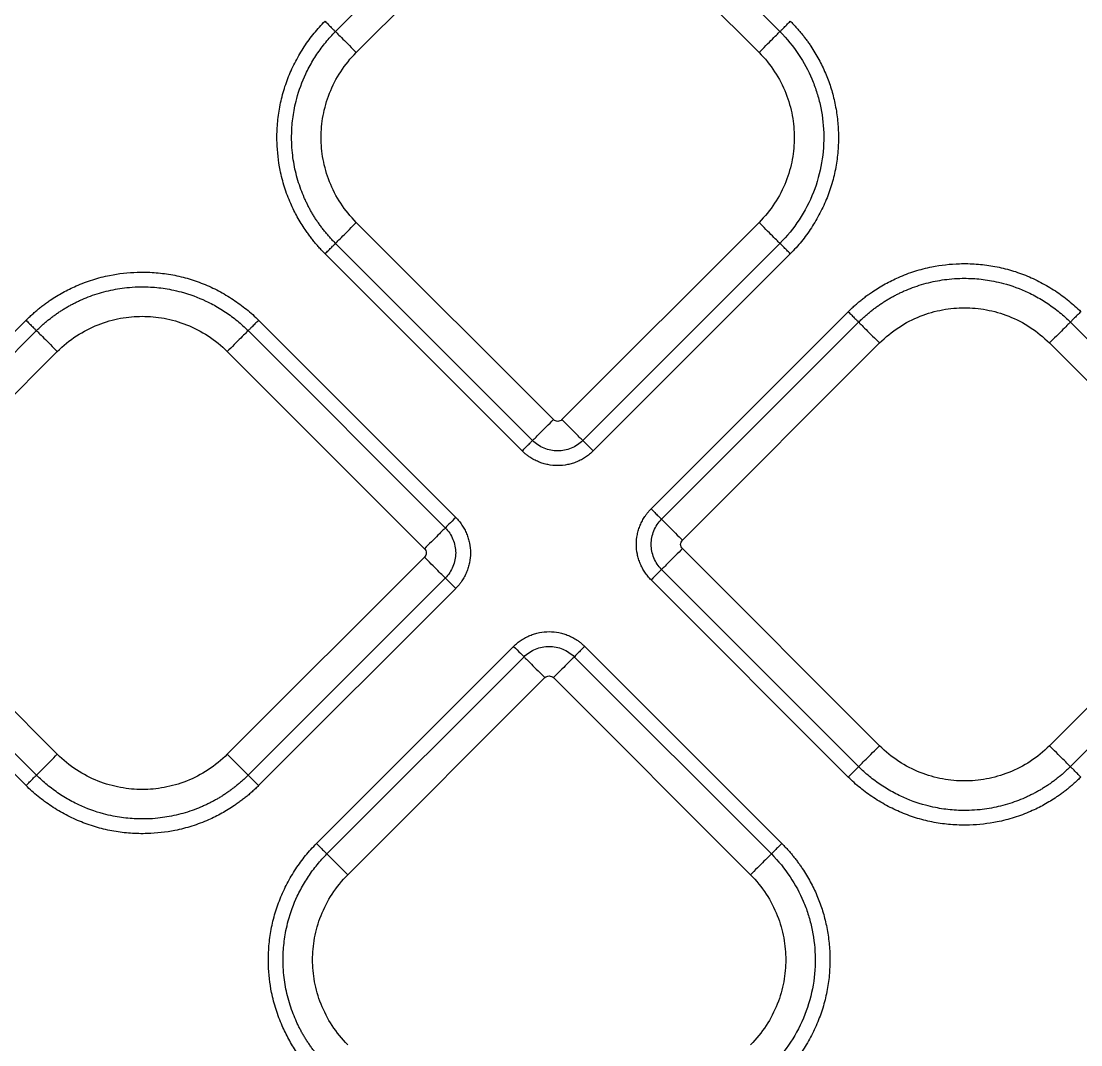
# Model space of a CAD drawing. Extents: x 0 to 84, y -21 to 126.
# Drawn here: x 41.931 to 45.472, y 30.781 to 34.201 of the extents above; entities that cross this region are included whole.
import ezdxf

# ---------------------------------------------------------------- set-up
doc = ezdxf.new("R2010")
doc.units = 0
doc.header["$MEASUREMENT"] = 0
doc.layers.add('1', color=4, linetype='Continuous')

# ---------------------------------------------------------------- blocks, each defined once
blk = doc.blocks.new('PRODIGY')
at = {"layer": '1', "color": 3, "linetype": 'Continuous', "lineweight": 25}
for p, q in [((42.981, 34.1665), (43.6397, 34.8251)), ((43.8074, 34.8251), (44.466, 34.1665)), ((43.0507, 34.0968), (43.7094, 34.7554)), ((43.7377, 34.7554), (44.3963, 34.0968)), ((43.7094, 32.8701), (43.0507, 33.5288)), ((44.3963, 33.5288), (43.7377, 32.8701)), ((43.6397, 32.8004), (42.981, 33.4591)), ((44.466, 33.4591), (43.8074, 32.8004)), ((43.6048, 32.7656), (42.9462, 33.4242)), ((44.5009, 33.4242), (43.8422, 32.7656)), ((44.0357, 32.5721), (44.6944, 33.2307)), ((41.2884, 32.5436), (41.9471, 33.2022)), ((42.7242, 33.2022), (43.3828, 32.5436)), ((44.0706, 32.5372), (44.7292, 33.1959)), ((45.4366, 33.1959), (46.0953, 32.5372)), ((41.3232, 32.5087), (41.9819, 33.1674)), ((42.6893, 33.1674), (43.348, 32.5087)), ((44.1403, 32.4675), (44.799, 33.1262)), ((45.3669, 33.1262), (46.0256, 32.4675)), ((41.3929, 32.439), (42.0516, 33.0977)), ((42.6196, 33.0977), (43.2783, 32.439)), ((44.799, 31.7805), (44.1403, 32.4392)), ((46.0256, 32.4392), (45.3669, 31.7805)), ((42.0516, 31.752), (41.3929, 32.4107)), ((43.2783, 32.4107), (42.6196, 31.752)), ((44.7292, 31.7108), (44.0706, 32.3695)), ((46.0953, 32.3695), (45.4366, 31.7108)), ((41.9819, 31.6823), (41.3232, 32.341)), ((43.348, 32.341), (42.6893, 31.6823)), ((44.6944, 31.676), (44.0357, 32.3346)), ((41.9471, 31.6475), (41.2884, 32.3061)), ((43.3828, 32.3061), (42.7242, 31.6475)), ((42.9177, 31.454), (43.5763, 32.1126)), ((43.8137, 32.1126), (44.4724, 31.454)), ((42.9525, 31.4191), (43.6112, 32.0778)), ((43.7789, 32.0778), (44.4375, 31.4191)), ((43.0222, 31.3494), (43.6809, 32.0081)), ((43.7092, 32.0081), (44.3678, 31.3494))]:
    blk.add_line(p, q, dxfattribs=at)
for points, knots in [([(42.9462, 33.4242), (42.9427, 33.4278), (42.9357, 33.4349), (42.9256, 33.4459), (42.9157, 33.4571), (42.9062, 33.4687), (42.897, 33.4805), (42.8881, 33.4926), (42.8729, 33.5144), (42.8529, 33.547), (42.8295, 33.5943), (42.8098, 33.6465), (42.7923, 33.7146), (42.7846, 33.7838), (42.7859, 33.8521), (42.7926, 33.908), (42.8051, 33.9631), (42.8236, 34.0167), (42.8474, 34.0681), (42.8713, 34.1085), (42.8926, 34.1391), (42.9095, 34.161), (42.9272, 34.1818), (42.9399, 34.1948), (42.9462, 34.2013)], [0, 0, 0, 0, 0.017341, 0.034665, 0.051985, 0.069313, 0.086663, 0.104047, 0.121478, 0.179141, 0.236743, 0.304922, 0.372836, 0.480686, 0.54577, 0.610337, 0.67596, 0.741895, 0.807114, 0.872629, 0.904913, 0.936849, 0.968517, 1, 1, 1, 1]), ([(42.9462, 34.2013), (42.9501, 34.1974), (42.9542, 34.1933), (42.9622, 34.1853), (42.966, 34.1815), (42.9725, 34.1749), (42.9752, 34.1723), (42.9792, 34.1683), (42.9804, 34.1671), (42.981, 34.1665)], [0, 0, 0, 0, 0.25, 0.25, 0.5, 0.5, 0.75, 0.75, 1, 1, 1, 1]), ([(44.466, 34.1665), (44.4667, 34.1671), (44.4679, 34.1683), (44.4718, 34.1723), (44.4745, 34.1749), (44.481, 34.1815), (44.4849, 34.1853), (44.4928, 34.1933), (44.497, 34.1974), (44.5009, 34.2013)], [0, 0, 0, 0, 0.25, 0.25, 0.5, 0.5, 0.75, 0.75, 1, 1, 1, 1]), ([(44.5009, 34.2013), (44.5041, 34.1981), (44.5104, 34.1917), (44.5195, 34.1818), (44.5285, 34.1717), (44.5372, 34.1614), (44.5456, 34.1508), (44.5538, 34.1401), (44.5617, 34.1291), (44.5717, 34.1145), (44.5834, 34.096), (44.6003, 34.0664), (44.6187, 34.0286), (44.6362, 33.9818), (44.6494, 33.9329), (44.6582, 33.8819), (44.6623, 33.8287), (44.6613, 33.7746), (44.6548, 33.7195), (44.6426, 33.6649), (44.6244, 33.6113), (44.6008, 33.5597), (44.5768, 33.5188), (44.5554, 33.4877), (44.5382, 33.4654), (44.5202, 33.4441), (44.5073, 33.4308), (44.5009, 33.4242)], [0, 0, 0, 0, 0.015653, 0.03129, 0.046922, 0.062557, 0.078206, 0.093877, 0.10958, 0.125325, 0.155378, 0.185662, 0.243925, 0.301095, 0.359088, 0.419952, 0.480645, 0.544392, 0.607866, 0.673169, 0.738587, 0.80425, 0.870202, 0.903106, 0.935649, 0.967918, 1, 1, 1, 1]), ([(42.981, 33.4591), (42.9778, 33.4624), (42.9712, 33.469), (42.9619, 33.4792), (42.9528, 33.4896), (42.9442, 33.5001), (42.9358, 33.5108), (42.9279, 33.5216), (42.9203, 33.5326), (42.913, 33.5436), (42.9062, 33.5547), (42.8996, 33.5659), (42.8934, 33.5771), (42.8876, 33.5884), (42.882, 33.5999), (42.8744, 33.6167), (42.8611, 33.6495), (42.8462, 33.6991), (42.8373, 33.7526), (42.8339, 33.8041), (42.8352, 33.8542), (42.8419, 33.9027), (42.8555, 33.9606), (42.8724, 34.0068), (42.893, 34.048), (42.9054, 34.0699), (42.9188, 34.091), (42.9331, 34.1112), (42.9482, 34.1306), (42.9641, 34.1491), (42.9754, 34.1607), (42.981, 34.1665)], [0, 0, 0, 0, 0.017777, 0.035429, 0.05295, 0.070335, 0.087579, 0.104677, 0.121626, 0.138421, 0.155059, 0.171537, 0.18785, 0.204007, 0.220236, 0.23663, 0.2744, 0.355233, 0.434067, 0.480754, 0.552371, 0.624938, 0.667358, 0.779414, 0.811539, 0.843523, 0.875326, 0.90691, 0.93824, 0.96928, 1, 1, 1, 1]), ([(42.981, 34.1665), (42.9823, 34.1652), (42.985, 34.1625), (42.9934, 34.1541), (42.9991, 34.1484), (43.0123, 34.1351), (43.0199, 34.1275), (43.0355, 34.112), (43.0433, 34.1041), (43.0507, 34.0968)], [0, 0, 0, 0, 0.25, 0.25, 0.5, 0.5, 0.75, 0.75, 1, 1, 1, 1]), ([(44.3963, 34.0968), (44.4037, 34.1041), (44.4116, 34.112), (44.4271, 34.1275), (44.4347, 34.1351), (44.448, 34.1484), (44.4537, 34.1541), (44.462, 34.1625), (44.4647, 34.1652), (44.466, 34.1665)], [0, 0, 0, 0, 0.25, 0.25, 0.5, 0.5, 0.75, 0.75, 1, 1, 1, 1]), ([(44.466, 34.1665), (44.4897, 34.1428), (44.5106, 34.1171), (44.5462, 34.0638), (44.5609, 34.0362), (44.5786, 33.9946), (44.5837, 33.9809), (44.5929, 33.9525), (44.5969, 33.9378), (44.6071, 33.8926), (44.6113, 33.8608), (44.6133, 33.7955), (44.6111, 33.7619), (44.5997, 33.6951), (44.5905, 33.6618), (44.5652, 33.5976), (44.5492, 33.5667), (44.5114, 33.5093), (44.4897, 33.4828), (44.466, 33.4591)], [0, 0, 0, 0, 0.125, 0.125, 0.25, 0.25, 0.3125, 0.3125, 0.375, 0.375, 0.5, 0.5, 0.625, 0.625, 0.75, 0.75, 0.875, 0.875, 1, 1, 1, 1]), ([(43.0507, 33.5288), (43.0311, 33.5484), (43.0136, 33.57), (42.9835, 33.616), (42.9711, 33.6402), (42.9515, 33.6897), (42.9444, 33.7148), (42.9352, 33.7646), (42.9331, 33.7891), (42.9331, 33.8364), (42.9352, 33.861), (42.9444, 33.9107), (42.9515, 33.9359), (42.9711, 33.9853), (42.9835, 34.0096), (43.0136, 34.0555), (43.0311, 34.0772), (43.0507, 34.0968)], [0, 0, 0, 0, 0.125, 0.125, 0.25, 0.25, 0.375, 0.375, 0.5, 0.5, 0.625, 0.625, 0.75, 0.75, 0.875, 0.875, 1, 1, 1, 1]), ([(44.3963, 34.0968), (44.4159, 34.0772), (44.4335, 34.0555), (44.4635, 34.0096), (44.476, 33.9853), (44.4956, 33.9359), (44.5027, 33.9107), (44.5119, 33.861), (44.514, 33.8364), (44.514, 33.7891), (44.5119, 33.7646), (44.5027, 33.7148), (44.4956, 33.6897), (44.476, 33.6402), (44.4635, 33.616), (44.4335, 33.57), (44.4159, 33.5484), (44.3963, 33.5288)], [0, 0, 0, 0, 0.125, 0.125, 0.25, 0.25, 0.375, 0.375, 0.5, 0.5, 0.625, 0.625, 0.75, 0.75, 0.875, 0.875, 1, 1, 1, 1]), ([(42.981, 33.4591), (42.9823, 33.4604), (42.985, 33.4631), (42.9934, 33.4714), (42.9991, 33.4771), (43.0123, 33.4904), (43.0199, 33.498), (43.0355, 33.5135), (43.0433, 33.5214), (43.0507, 33.5288)], [0, 0, 0, 0, 0.25, 0.25, 0.5, 0.5, 0.75, 0.75, 1, 1, 1, 1]), ([(44.466, 33.4591), (44.4647, 33.4604), (44.462, 33.4631), (44.4537, 33.4714), (44.448, 33.4771), (44.4347, 33.4904), (44.4271, 33.498), (44.4116, 33.5135), (44.4037, 33.5214), (44.3963, 33.5288)], [0, 0, 0, 0, 0.25, 0.25, 0.5, 0.5, 0.75, 0.75, 1, 1, 1, 1]), ([(42.9462, 33.4242), (42.9499, 33.4279), (42.9538, 33.4318), (42.9616, 33.4396), (42.9654, 33.4434), (42.972, 33.4501), (42.9748, 33.4529), (42.979, 33.4571), (42.9804, 33.4584), (42.981, 33.4591)], [0, 0, 0, 0, 0.25, 0.25, 0.5, 0.5, 0.75, 0.75, 1, 1, 1, 1]), ([(44.5009, 33.4242), (44.497, 33.4281), (44.4928, 33.4323), (44.4849, 33.4403), (44.481, 33.4441), (44.4745, 33.4506), (44.4718, 33.4533), (44.4679, 33.4572), (44.4667, 33.4585), (44.466, 33.4591)], [0, 0, 0, 0, 0.25, 0.25, 0.5, 0.5, 0.75, 0.75, 1, 1, 1, 1]), ([(44.6944, 33.2307), (44.698, 33.2342), (44.7051, 33.2412), (44.7161, 33.2513), (44.7273, 33.2611), (44.7389, 33.2707), (44.7507, 33.2799), (44.7627, 33.2888), (44.7846, 33.304), (44.8171, 33.324), (44.8645, 33.3474), (44.9167, 33.3671), (44.9848, 33.3845), (45.0539, 33.3923), (45.1223, 33.391), (45.1782, 33.3843), (45.2333, 33.3717), (45.2869, 33.3533), (45.3383, 33.3295), (45.3787, 33.3056), (45.4093, 33.2843), (45.4311, 33.2674), (45.452, 33.2497), (45.465, 33.237), (45.4715, 33.2307)], [0, 0, 0, 0, 0.017341, 0.034665, 0.051985, 0.069313, 0.086663, 0.104047, 0.121478, 0.179141, 0.236743, 0.304922, 0.372836, 0.480686, 0.54577, 0.610337, 0.67596, 0.741895, 0.807114, 0.872629, 0.904913, 0.936849, 0.968517, 1, 1, 1, 1]), ([(41.9471, 33.2022), (41.9506, 33.2057), (41.9577, 33.2127), (41.9687, 33.2228), (41.98, 33.2326), (41.9915, 33.2422), (42.0033, 33.2514), (42.0154, 33.2603), (42.0372, 33.2755), (42.0698, 33.2955), (42.1171, 33.3189), (42.1693, 33.3386), (42.2374, 33.356), (42.3066, 33.3638), (42.375, 33.3625), (42.4308, 33.3558), (42.4859, 33.3432), (42.5395, 33.3248), (42.5909, 33.301), (42.6313, 33.2771), (42.662, 33.2558), (42.6838, 33.2389), (42.7046, 33.2212), (42.7177, 33.2085), (42.7242, 33.2022)], [0, 0, 0, 0, 0.017341, 0.034665, 0.051985, 0.069313, 0.086663, 0.104047, 0.121478, 0.179141, 0.236743, 0.304922, 0.372836, 0.480686, 0.54577, 0.610337, 0.67596, 0.741895, 0.807114, 0.872629, 0.904913, 0.936849, 0.968517, 1, 1, 1, 1]), ([(44.7292, 33.1959), (44.7326, 33.1991), (44.7392, 33.2056), (44.7494, 33.215), (44.7598, 33.224), (44.7703, 33.2327), (44.781, 33.241), (44.7918, 33.249), (44.8028, 33.2566), (44.8138, 33.2638), (44.8249, 33.2707), (44.8361, 33.2773), (44.8473, 33.2834), (44.8586, 33.2893), (44.8701, 33.2949), (44.8869, 33.3025), (44.9197, 33.3158), (44.9693, 33.3306), (45.0228, 33.3396), (45.0743, 33.343), (45.1243, 33.3417), (45.1728, 33.3349), (45.2308, 33.3214), (45.2769, 33.3045), (45.3182, 33.2838), (45.34, 33.2715), (45.3611, 33.2581), (45.3814, 33.2438), (45.4008, 33.2286), (45.4193, 33.2127), (45.4309, 33.2015), (45.4366, 33.1959)], [0, 0, 0, 0, 0.017777, 0.035429, 0.05295, 0.070335, 0.087579, 0.104678, 0.121627, 0.138422, 0.15506, 0.171537, 0.187851, 0.204007, 0.220236, 0.23663, 0.2744, 0.355233, 0.434067, 0.480754, 0.552371, 0.624938, 0.667358, 0.779414, 0.811539, 0.843523, 0.875326, 0.90691, 0.93824, 0.96928, 1, 1, 1, 1]), ([(41.9819, 33.1674), (41.9852, 33.1706), (41.9918, 33.1771), (42.0021, 33.1865), (42.0124, 33.1955), (42.023, 33.2042), (42.0337, 33.2125), (42.0445, 33.2205), (42.0554, 33.2281), (42.0664, 33.2353), (42.0775, 33.2422), (42.0887, 33.2488), (42.0999, 33.2549), (42.1113, 33.2608), (42.1228, 33.2664), (42.1395, 33.274), (42.1723, 33.2873), (42.222, 33.3021), (42.2754, 33.3111), (42.3269, 33.3145), (42.377, 33.3132), (42.4255, 33.3064), (42.4834, 33.2929), (42.5296, 33.276), (42.5708, 33.2553), (42.5927, 33.243), (42.6138, 33.2296), (42.6341, 33.2153), (42.6534, 33.2001), (42.6719, 33.1842), (42.6835, 33.173), (42.6893, 33.1674)], [0, 0, 0, 0, 0.0177775, 0.0354294, 0.0529503, 0.0703352, 0.0875792, 0.1046777, 0.1216266, 0.1384219, 0.1550598, 0.1715371, 0.1878505, 0.2040073, 0.2202358, 0.2366296, 0.2744, 0.3552333, 0.4340676, 0.4807536, 0.5523715, 0.624938, 0.6673577, 0.7794137, 0.8115391, 0.8435228, 0.8753256, 0.9069099, 0.9382396, 0.9692804, 1, 1, 1, 1]), ([(42.0516, 33.0977), (42.0712, 33.1173), (42.0929, 33.1348), (42.1388, 33.1648), (42.163, 33.1773), (42.2125, 33.1969), (42.2377, 33.204), (42.2874, 33.2132), (42.3119, 33.2153), (42.3593, 33.2153), (42.3838, 33.2132), (42.4336, 33.204), (42.4587, 33.1969), (42.5082, 33.1773), (42.5324, 33.1648), (42.5783, 33.1348), (42.6, 33.1173), (42.6196, 33.0977)], [0, 0, 0, 0, 0.125, 0.125, 0.25, 0.25, 0.375, 0.375, 0.5, 0.5, 0.625, 0.625, 0.75, 0.75, 0.875, 0.875, 1, 1, 1, 1]), ([(44.6944, 33.2307), (44.6981, 33.227), (44.702, 33.2231), (44.7098, 33.2153), (44.7136, 33.2115), (44.7202, 33.2049), (44.7231, 33.202), (44.7272, 33.1979), (44.7286, 33.1965), (44.7292, 33.1959)], [0, 0, 0, 0, 0.25, 0.25, 0.5, 0.5, 0.75, 0.75, 1, 1, 1, 1]), ([(44.799, 33.1262), (44.8186, 33.1458), (44.8402, 33.1633), (44.8861, 33.1933), (44.9104, 33.2058), (44.9598, 33.2254), (44.985, 33.2325), (45.0347, 33.2417), (45.0593, 33.2438), (45.1066, 33.2438), (45.1312, 33.2417), (45.1809, 33.2325), (45.2061, 33.2254), (45.2555, 33.2058), (45.2798, 33.1933), (45.3257, 33.1633), (45.3473, 33.1458), (45.3669, 33.1262)], [0, 0, 0, 0, 0.125, 0.125, 0.25, 0.25, 0.375, 0.375, 0.5, 0.5, 0.625, 0.625, 0.75, 0.75, 0.875, 0.875, 1, 1, 1, 1]), ([(45.4715, 33.2307), (45.4676, 33.2268), (45.4634, 33.2227), (45.4555, 33.2147), (45.4516, 33.2109), (45.4451, 33.2043), (45.4424, 33.2016), (45.4385, 33.1977), (45.4373, 33.1965), (45.4366, 33.1959)], [0, 0, 0, 0, 0.25, 0.25, 0.5, 0.5, 0.75, 0.75, 1, 1, 1, 1]), ([(41.9471, 33.2022), (41.9507, 33.1985), (41.9547, 33.1946), (41.9624, 33.1868), (41.9662, 33.183), (41.9729, 33.1764), (41.9757, 33.1735), (41.9799, 33.1694), (41.9813, 33.168), (41.9819, 33.1674)], [0, 0, 0, 0, 0.25, 0.25, 0.5, 0.5, 0.75, 0.75, 1, 1, 1, 1]), ([(42.7242, 33.2022), (42.7202, 33.1983), (42.7161, 33.1941), (42.7081, 33.1862), (42.7043, 33.1824), (42.6978, 33.1758), (42.6951, 33.1731), (42.6912, 33.1692), (42.6899, 33.168), (42.6893, 33.1674)], [0, 0, 0, 0, 0.25, 0.25, 0.5, 0.5, 0.75, 0.75, 1, 1, 1, 1]), ([(44.7292, 33.1959), (44.7306, 33.1946), (44.7333, 33.1918), (44.7416, 33.1835), (44.7473, 33.1778), (44.7606, 33.1645), (44.7682, 33.1569), (44.7837, 33.1414), (44.7916, 33.1335), (44.799, 33.1262)], [0, 0, 0, 0, 0.25, 0.25, 0.5, 0.5, 0.75, 0.75, 1, 1, 1, 1]), ([(45.4366, 33.1959), (45.4353, 33.1946), (45.4326, 33.1918), (45.4243, 33.1835), (45.4186, 33.1778), (45.4053, 33.1645), (45.3977, 33.1569), (45.3822, 33.1414), (45.3743, 33.1335), (45.3669, 33.1262)], [0, 0, 0, 0, 0.25, 0.25, 0.5, 0.5, 0.75, 0.75, 1, 1, 1, 1]), ([(41.9819, 33.1674), (41.9832, 33.1661), (41.9859, 33.1633), (41.9943, 33.155), (41.9999, 33.1493), (42.0132, 33.136), (42.0208, 33.1284), (42.0364, 33.1129), (42.0442, 33.105), (42.0516, 33.0977)], [0, 0, 0, 0, 0.25, 0.25, 0.5, 0.5, 0.75, 0.75, 1, 1, 1, 1]), ([(42.6893, 33.1674), (42.688, 33.1661), (42.6853, 33.1633), (42.6769, 33.155), (42.6713, 33.1493), (42.658, 33.136), (42.6504, 33.1284), (42.6349, 33.1129), (42.627, 33.105), (42.6196, 33.0977)], [0, 0, 0, 0, 0.25, 0.25, 0.5, 0.5, 0.75, 0.75, 1, 1, 1, 1]), ([(43.6397, 32.8004), (43.641, 32.8017), (43.6437, 32.8044), (43.6521, 32.8128), (43.6577, 32.8184), (43.671, 32.8317), (43.6786, 32.8393), (43.6941, 32.8548), (43.702, 32.8627), (43.7094, 32.8701)], [0, 0, 0, 0, 0.25, 0.25, 0.5, 0.5, 0.75, 0.75, 1, 1, 1, 1]), ([(43.8074, 32.8004), (43.8061, 32.8017), (43.8034, 32.8044), (43.795, 32.8127), (43.7894, 32.8184), (43.7761, 32.8317), (43.7685, 32.8393), (43.753, 32.8548), (43.7451, 32.8627), (43.7377, 32.8701)], [0, 0, 0, 0, 0.25, 0.25, 0.5, 0.5, 0.75, 0.75, 1, 1, 1, 1]), ([(43.6048, 32.7656), (43.6087, 32.7695), (43.6129, 32.7736), (43.6209, 32.7816), (43.6247, 32.7854), (43.6312, 32.7919), (43.6339, 32.7946), (43.6378, 32.7986), (43.6391, 32.7998), (43.6397, 32.8004)], [0, 0, 0, 0, 0.25, 0.25, 0.5, 0.5, 0.75, 0.75, 1, 1, 1, 1]), ([(43.8074, 32.8004), (43.7966, 32.7896), (43.7833, 32.7808), (43.7545, 32.7688), (43.7389, 32.7657), (43.7082, 32.7657), (43.6926, 32.7688), (43.6637, 32.7808), (43.6505, 32.7896), (43.6397, 32.8004)], [0, 0, 0, 0, 0.25, 0.25, 0.5, 0.5, 0.75, 0.75, 1, 1, 1, 1]), ([(43.8422, 32.7656), (43.834, 32.7738), (43.8257, 32.7821), (43.8131, 32.7947), (43.8087, 32.799), (43.8074, 32.8004)], [0, 0, 0, 0, 0.5, 0.5, 1, 1, 1, 1]), ([(43.8422, 32.7656), (43.8403, 32.7637), (43.8363, 32.7598), (43.8301, 32.7545), (43.8236, 32.7494), (43.8146, 32.7431), (43.8027, 32.736), (43.7878, 32.729), (43.7723, 32.7234), (43.751, 32.7181), (43.7235, 32.7153), (43.6961, 32.7181), (43.6748, 32.7234), (43.6592, 32.729), (43.6443, 32.736), (43.6317, 32.7436), (43.6213, 32.751), (43.6127, 32.758), (43.6074, 32.763), (43.6048, 32.7656)], [0, 0, 0, 0, 0.031198, 0.062422, 0.093752, 0.125266, 0.187622, 0.250173, 0.31267, 0.375042, 0.499989, 0.624937, 0.687308, 0.749825, 0.812368, 0.874743, 0.916727, 0.958417, 1, 1, 1, 1]), ([(43.3828, 32.5436), (43.3745, 32.5353), (43.3663, 32.5271), (43.3537, 32.5144), (43.3494, 32.5101), (43.348, 32.5087)], [0, 0, 0, 0, 0.5, 0.5, 1, 1, 1, 1]), ([(43.3828, 32.5436), (43.3847, 32.5416), (43.3885, 32.5377), (43.3939, 32.5314), (43.399, 32.5249), (43.4053, 32.5159), (43.4123, 32.5041), (43.4194, 32.4891), (43.4249, 32.4736), (43.4303, 32.4523), (43.4331, 32.4249), (43.4303, 32.3974), (43.4249, 32.3761), (43.4194, 32.3606), (43.4123, 32.3456), (43.4048, 32.333), (43.3974, 32.3226), (43.3904, 32.314), (43.3853, 32.3088), (43.3828, 32.3061)], [0, 0, 0, 0, 0.031198, 0.062422, 0.093752, 0.125266, 0.187622, 0.250173, 0.31267, 0.375042, 0.499989, 0.624937, 0.687308, 0.749825, 0.812368, 0.874743, 0.916727, 0.958417, 1, 1, 1, 1]), ([(44.0357, 32.3346), (44.0338, 32.3366), (44.03, 32.3405), (44.0247, 32.3468), (44.0196, 32.3533), (44.0133, 32.3623), (44.0062, 32.3741), (43.9992, 32.3891), (43.9936, 32.4046), (43.9882, 32.4259), (43.9854, 32.4533), (43.9882, 32.4808), (43.9936, 32.5021), (43.9992, 32.5176), (44.0062, 32.5326), (44.0137, 32.5452), (44.0212, 32.5556), (44.0281, 32.5642), (44.0332, 32.5694), (44.0357, 32.5721)], [0, 0, 0, 0, 0.031198, 0.062422, 0.093752, 0.125266, 0.187622, 0.250173, 0.31267, 0.375042, 0.499989, 0.624937, 0.687308, 0.749825, 0.812368, 0.874743, 0.916727, 0.958417, 1, 1, 1, 1]), ([(44.0357, 32.5721), (44.0397, 32.5681), (44.0438, 32.564), (44.0518, 32.556), (44.0556, 32.5522), (44.0621, 32.5457), (44.0648, 32.543), (44.0687, 32.539), (44.07, 32.5378), (44.0706, 32.5372)], [0, 0, 0, 0, 0.25, 0.25, 0.5, 0.5, 0.75, 0.75, 1, 1, 1, 1]), ([(43.348, 32.5087), (43.3467, 32.5074), (43.344, 32.5047), (43.3356, 32.4964), (43.33, 32.4907), (43.3167, 32.4774), (43.3091, 32.4698), (43.2936, 32.4543), (43.2857, 32.4464), (43.2783, 32.439)], [0, 0, 0, 0, 0.25, 0.25, 0.5, 0.5, 0.75, 0.75, 1, 1, 1, 1]), ([(43.348, 32.5087), (43.3588, 32.4979), (43.3676, 32.4846), (43.3795, 32.4558), (43.3827, 32.4402), (43.3827, 32.4095), (43.3795, 32.3939), (43.3676, 32.3651), (43.3588, 32.3518), (43.348, 32.341)], [0, 0, 0, 0, 0.25, 0.25, 0.5, 0.5, 0.75, 0.75, 1, 1, 1, 1]), ([(44.0706, 32.3695), (44.0597, 32.3803), (44.051, 32.3936), (44.039, 32.4224), (44.0359, 32.438), (44.0359, 32.4687), (44.039, 32.4843), (44.051, 32.5131), (44.0597, 32.5264), (44.0706, 32.5372)], [0, 0, 0, 0, 0.25, 0.25, 0.5, 0.5, 0.75, 0.75, 1, 1, 1, 1]), ([(44.0706, 32.5372), (44.0719, 32.5359), (44.0746, 32.5332), (44.083, 32.5248), (44.0886, 32.5192), (44.1019, 32.5059), (44.1095, 32.4983), (44.125, 32.4827), (44.1329, 32.4749), (44.1403, 32.4675)], [0, 0, 0, 0, 0.25, 0.25, 0.5, 0.5, 0.75, 0.75, 1, 1, 1, 1]), ([(44.1403, 32.4392), (44.1329, 32.4318), (44.125, 32.424), (44.1095, 32.4084), (44.1019, 32.4008), (44.0886, 32.3875), (44.083, 32.3819), (44.0746, 32.3735), (44.0719, 32.3708), (44.0706, 32.3695)], [0, 0, 0, 0, 0.25, 0.25, 0.5, 0.5, 0.75, 0.75, 1, 1, 1, 1]), ([(43.348, 32.341), (43.3467, 32.3423), (43.344, 32.345), (43.3356, 32.3534), (43.3299, 32.359), (43.3166, 32.3723), (43.309, 32.3799), (43.2935, 32.3955), (43.2856, 32.4033), (43.2783, 32.4107)], [0, 0, 0, 0, 0.25, 0.25, 0.5, 0.5, 0.75, 0.75, 1, 1, 1, 1]), ([(44.0706, 32.3695), (44.07, 32.3689), (44.0687, 32.3677), (44.0648, 32.3637), (44.0621, 32.361), (44.0556, 32.3545), (44.0518, 32.3507), (44.0438, 32.3427), (44.0397, 32.3386), (44.0357, 32.3346)], [0, 0, 0, 0, 0.25, 0.25, 0.5, 0.5, 0.75, 0.75, 1, 1, 1, 1]), ([(43.3828, 32.3061), (43.3789, 32.3101), (43.3747, 32.3142), (43.3668, 32.3222), (43.363, 32.326), (43.3564, 32.3325), (43.3537, 32.3352), (43.3498, 32.3391), (43.3486, 32.3404), (43.348, 32.341)], [0, 0, 0, 0, 0.25, 0.25, 0.5, 0.5, 0.75, 0.75, 1, 1, 1, 1]), ([(43.5763, 32.1126), (43.5783, 32.1145), (43.5822, 32.1184), (43.5885, 32.1237), (43.595, 32.1288), (43.604, 32.1351), (43.6158, 32.1422), (43.6307, 32.1492), (43.6462, 32.1547), (43.6675, 32.1601), (43.695, 32.1629), (43.7225, 32.1601), (43.7438, 32.1547), (43.7593, 32.1492), (43.7742, 32.1422), (43.7868, 32.1346), (43.7973, 32.1272), (43.8058, 32.1202), (43.8111, 32.1152), (43.8137, 32.1126)], [0, 0, 0, 0, 0.031198, 0.062422, 0.093752, 0.125266, 0.187622, 0.250173, 0.31267, 0.375042, 0.499989, 0.624937, 0.687308, 0.749825, 0.812368, 0.874743, 0.916727, 0.958417, 1, 1, 1, 1]), ([(43.5763, 32.1126), (43.5846, 32.1044), (43.5928, 32.0961), (43.6055, 32.0835), (43.6098, 32.0792), (43.6112, 32.0778)], [0, 0, 0, 0, 0.5, 0.5, 1, 1, 1, 1]), ([(43.6112, 32.0778), (43.622, 32.0886), (43.6352, 32.0974), (43.6641, 32.1094), (43.6797, 32.1125), (43.7104, 32.1125), (43.7259, 32.1094), (43.7548, 32.0974), (43.768, 32.0886), (43.7789, 32.0778)], [0, 0, 0, 0, 0.25, 0.25, 0.5, 0.5, 0.75, 0.75, 1, 1, 1, 1]), ([(43.8137, 32.1126), (43.8098, 32.1087), (43.8057, 32.1046), (43.7977, 32.0966), (43.7939, 32.0928), (43.7873, 32.0863), (43.7847, 32.0836), (43.7807, 32.0796), (43.7795, 32.0784), (43.7789, 32.0778)], [0, 0, 0, 0, 0.25, 0.25, 0.5, 0.5, 0.75, 0.75, 1, 1, 1, 1]), ([(43.6112, 32.0778), (43.6125, 32.0765), (43.6152, 32.0738), (43.6235, 32.0655), (43.6292, 32.0598), (43.6424, 32.0465), (43.65, 32.0389), (43.6656, 32.0234), (43.6735, 32.0155), (43.6809, 32.0081)], [0, 0, 0, 0, 0.25, 0.25, 0.5, 0.5, 0.75, 0.75, 1, 1, 1, 1]), ([(43.7789, 32.0778), (43.7776, 32.0765), (43.7749, 32.0738), (43.7665, 32.0654), (43.7608, 32.0598), (43.7475, 32.0465), (43.7399, 32.0389), (43.7244, 32.0234), (43.7165, 32.0155), (43.7092, 32.0081)], [0, 0, 0, 0, 0.25, 0.25, 0.5, 0.5, 0.75, 0.75, 1, 1, 1, 1]), ([(44.7292, 31.7108), (44.7306, 31.7121), (44.7333, 31.7149), (44.7416, 31.7232), (44.7473, 31.7289), (44.7606, 31.7422), (44.7682, 31.7498), (44.7837, 31.7653), (44.7916, 31.7732), (44.799, 31.7805)], [0, 0, 0, 0, 0.25, 0.25, 0.5, 0.5, 0.75, 0.75, 1, 1, 1, 1]), ([(45.3669, 31.7805), (45.3473, 31.7609), (45.3257, 31.7434), (45.2798, 31.7134), (45.2555, 31.7009), (45.2061, 31.6813), (45.1809, 31.6742), (45.1312, 31.665), (45.1066, 31.6629), (45.0593, 31.6629), (45.0347, 31.665), (44.985, 31.6742), (44.9598, 31.6813), (44.9104, 31.7009), (44.8861, 31.7134), (44.8402, 31.7434), (44.8186, 31.7609), (44.799, 31.7805)], [0, 0, 0, 0, 0.125, 0.125, 0.25, 0.25, 0.375, 0.375, 0.5, 0.5, 0.625, 0.625, 0.75, 0.75, 0.875, 0.875, 1, 1, 1, 1]), ([(45.4366, 31.7108), (45.4353, 31.7121), (45.4326, 31.7149), (45.4243, 31.7232), (45.4186, 31.7289), (45.4053, 31.7422), (45.3977, 31.7498), (45.3822, 31.7653), (45.3743, 31.7732), (45.3669, 31.7805)], [0, 0, 0, 0, 0.25, 0.25, 0.5, 0.5, 0.75, 0.75, 1, 1, 1, 1]), ([(41.9819, 31.6823), (41.9832, 31.6836), (41.9859, 31.6863), (41.9943, 31.6947), (41.9999, 31.7004), (42.0132, 31.7137), (42.0208, 31.7213), (42.0364, 31.7368), (42.0442, 31.7447), (42.0516, 31.752)], [0, 0, 0, 0, 0.25, 0.25, 0.5, 0.5, 0.75, 0.75, 1, 1, 1, 1]), ([(42.6196, 31.752), (42.6, 31.7324), (42.5783, 31.7149), (42.5324, 31.6849), (42.5082, 31.6724), (42.4587, 31.6528), (42.4336, 31.6457), (42.3838, 31.6365), (42.3593, 31.6344), (42.3119, 31.6344), (42.2874, 31.6365), (42.2377, 31.6457), (42.2125, 31.6528), (42.163, 31.6724), (42.1388, 31.6849), (42.0929, 31.7149), (42.0712, 31.7324), (42.0516, 31.752)], [0, 0, 0, 0, 0.125, 0.125, 0.25, 0.25, 0.375, 0.375, 0.5, 0.5, 0.625, 0.625, 0.75, 0.75, 0.875, 0.875, 1, 1, 1, 1]), ([(42.6893, 31.6823), (42.688, 31.6836), (42.6853, 31.6863), (42.6769, 31.6947), (42.6713, 31.7004), (42.658, 31.7137), (42.6504, 31.7213), (42.6349, 31.7368), (42.627, 31.7447), (42.6196, 31.752)], [0, 0, 0, 0, 0.25, 0.25, 0.5, 0.5, 0.75, 0.75, 1, 1, 1, 1]), ([(44.6944, 31.676), (44.6983, 31.6799), (44.7025, 31.684), (44.7104, 31.692), (44.7143, 31.6958), (44.7208, 31.7024), (44.7235, 31.7051), (44.7274, 31.709), (44.7286, 31.7102), (44.7292, 31.7108)], [0, 0, 0, 0, 0.25, 0.25, 0.5, 0.5, 0.75, 0.75, 1, 1, 1, 1]), ([(45.4366, 31.7108), (45.4333, 31.7076), (45.4267, 31.7011), (45.4165, 31.6917), (45.4061, 31.6827), (45.3956, 31.674), (45.3849, 31.6657), (45.3741, 31.6577), (45.3631, 31.6501), (45.3521, 31.6429), (45.341, 31.636), (45.3298, 31.6294), (45.3186, 31.6233), (45.3073, 31.6174), (45.2958, 31.6118), (45.279, 31.6042), (45.2462, 31.5909), (45.1966, 31.5761), (45.1431, 31.5671), (45.0916, 31.5637), (45.0415, 31.565), (44.9931, 31.5718), (44.9351, 31.5853), (44.889, 31.6022), (44.8477, 31.6229), (44.8259, 31.6352), (44.8048, 31.6486), (44.7845, 31.6629), (44.7651, 31.6781), (44.7466, 31.694), (44.735, 31.7052), (44.7292, 31.7108)], [0, 0, 0, 0, 0.017777, 0.035429, 0.05295, 0.070335, 0.087579, 0.104677, 0.121626, 0.138421, 0.155059, 0.171537, 0.18785, 0.204007, 0.220236, 0.23663, 0.2744, 0.355233, 0.434067, 0.480754, 0.552372, 0.624938, 0.667358, 0.779414, 0.811539, 0.843523, 0.875325, 0.90691, 0.93824, 0.96928, 1, 1, 1, 1]), ([(45.4715, 31.676), (45.4678, 31.6797), (45.4639, 31.6836), (45.4561, 31.6914), (45.4523, 31.6952), (45.4457, 31.7018), (45.4428, 31.7047), (45.4387, 31.7088), (45.4373, 31.7102), (45.4366, 31.7108)], [0, 0, 0, 0, 0.25, 0.25, 0.5, 0.5, 0.75, 0.75, 1, 1, 1, 1]), ([(41.9471, 31.6475), (41.951, 31.6514), (41.9551, 31.6555), (41.9631, 31.6635), (41.9669, 31.6673), (41.9734, 31.6739), (41.9761, 31.6766), (41.9801, 31.6805), (41.9813, 31.6817), (41.9819, 31.6823)], [0, 0, 0, 0, 0.25, 0.25, 0.5, 0.5, 0.75, 0.75, 1, 1, 1, 1]), ([(42.6893, 31.6823), (42.686, 31.6791), (42.6794, 31.6726), (42.6692, 31.6632), (42.6588, 31.6542), (42.6482, 31.6455), (42.6375, 31.6372), (42.6267, 31.6292), (42.6158, 31.6216), (42.6048, 31.6144), (42.5937, 31.6075), (42.5825, 31.6009), (42.5713, 31.5948), (42.5599, 31.5889), (42.5485, 31.5833), (42.5317, 31.5757), (42.4989, 31.5624), (42.4492, 31.5476), (42.3958, 31.5386), (42.3443, 31.5352), (42.2942, 31.5365), (42.2457, 31.5433), (42.1878, 31.5568), (42.1416, 31.5737), (42.1004, 31.5944), (42.0785, 31.6067), (42.0574, 31.6201), (42.0371, 31.6344), (42.0178, 31.6496), (41.9993, 31.6655), (41.9877, 31.6767), (41.9819, 31.6823)], [0, 0, 0, 0, 0.017777, 0.035429, 0.05295, 0.070335, 0.087579, 0.104678, 0.121627, 0.138422, 0.15506, 0.171537, 0.18785, 0.204007, 0.220236, 0.23663, 0.2744, 0.355233, 0.434067, 0.480754, 0.552372, 0.624938, 0.667357, 0.779414, 0.811539, 0.843523, 0.875326, 0.90691, 0.93824, 0.96928, 1, 1, 1, 1]), ([(42.7242, 31.6475), (42.7205, 31.6512), (42.7165, 31.6551), (42.7088, 31.6629), (42.705, 31.6667), (42.6983, 31.6733), (42.6955, 31.6761), (42.6913, 31.6803), (42.69, 31.6817), (42.6893, 31.6823)], [0, 0, 0, 0, 0.25, 0.25, 0.5, 0.5, 0.75, 0.75, 1, 1, 1, 1]), ([(45.4715, 31.676), (45.4679, 31.6725), (45.4608, 31.6655), (45.4498, 31.6554), (45.4386, 31.6456), (45.427, 31.636), (45.4152, 31.6268), (45.4032, 31.6179), (45.3813, 31.6027), (45.3488, 31.5827), (45.3014, 31.5593), (45.2492, 31.5396), (45.1811, 31.5222), (45.112, 31.5144), (45.0436, 31.5157), (44.9877, 31.5224), (44.9326, 31.535), (44.879, 31.5534), (44.8276, 31.5772), (44.7872, 31.6011), (44.7566, 31.6224), (44.7348, 31.6393), (44.7139, 31.657), (44.7009, 31.6697), (44.6944, 31.676)], [0, 0, 0, 0, 0.017341, 0.034665, 0.051985, 0.069313, 0.086663, 0.104047, 0.121478, 0.179141, 0.236743, 0.304922, 0.372836, 0.480686, 0.54577, 0.610337, 0.67596, 0.741895, 0.807114, 0.872629, 0.904913, 0.936849, 0.968517, 1, 1, 1, 1]), ([(42.7242, 31.6475), (42.7206, 31.644), (42.7135, 31.637), (42.7025, 31.6269), (42.6912, 31.6171), (42.6797, 31.6075), (42.6679, 31.5983), (42.6558, 31.5894), (42.634, 31.5742), (42.6014, 31.5542), (42.5541, 31.5308), (42.5019, 31.5111), (42.4338, 31.4937), (42.3646, 31.4859), (42.2962, 31.4872), (42.2404, 31.4939), (42.1853, 31.5065), (42.1317, 31.5249), (42.0803, 31.5487), (42.0399, 31.5726), (42.0092, 31.5939), (41.9874, 31.6108), (41.9666, 31.6285), (41.9536, 31.6412), (41.9471, 31.6475)], [0, 0, 0, 0, 0.017341, 0.034665, 0.051985, 0.069313, 0.086663, 0.104047, 0.121478, 0.179141, 0.236743, 0.304922, 0.372836, 0.480686, 0.54577, 0.610337, 0.67596, 0.741895, 0.807114, 0.872629, 0.904913, 0.936849, 0.968517, 1, 1, 1, 1]), ([(42.9177, 30.6769), (42.9142, 30.6804), (42.9072, 30.6875), (42.8971, 30.6985), (42.8872, 30.7098), (42.8777, 30.7213), (42.8685, 30.7331), (42.8596, 30.7452), (42.8444, 30.767), (42.8244, 30.7996), (42.801, 30.847), (42.7813, 30.8992), (42.7638, 30.9672), (42.7561, 31.0364), (42.7574, 31.1048), (42.7641, 31.1606), (42.7766, 31.2157), (42.7951, 31.2693), (42.8189, 31.3207), (42.8428, 31.3611), (42.8641, 31.3918), (42.881, 31.4136), (42.8987, 31.4344), (42.9114, 31.4475), (42.9177, 31.454)], [0, 0, 0, 0, 0.017341, 0.034665, 0.051985, 0.069313, 0.086663, 0.104047, 0.121478, 0.179141, 0.236743, 0.304922, 0.372836, 0.480686, 0.54577, 0.610337, 0.67596, 0.741895, 0.807114, 0.872629, 0.904913, 0.936849, 0.968517, 1, 1, 1, 1]), ([(42.9177, 31.454), (42.9216, 31.4501), (42.9257, 31.4459), (42.9337, 31.4379), (42.9375, 31.4341), (42.944, 31.4276), (42.9467, 31.4249), (42.9507, 31.421), (42.9519, 31.4197), (42.9525, 31.4191)], [0, 0, 0, 0, 0.25, 0.25, 0.5, 0.5, 0.75, 0.75, 1, 1, 1, 1]), ([(44.4724, 31.454), (44.4687, 31.4503), (44.4648, 31.4463), (44.457, 31.4386), (44.4532, 31.4348), (44.4466, 31.4281), (44.4437, 31.4253), (44.4395, 31.4211), (44.4382, 31.4198), (44.4375, 31.4191)], [0, 0, 0, 0, 0.25, 0.25, 0.5, 0.5, 0.75, 0.75, 1, 1, 1, 1]), ([(44.4724, 31.454), (44.4755, 31.4508), (44.4819, 31.4444), (44.491, 31.4345), (44.5, 31.4244), (44.5087, 31.414), (44.5171, 31.4035), (44.5253, 31.3927), (44.5332, 31.3817), (44.5432, 31.3671), (44.5549, 31.3487), (44.5718, 31.319), (44.5902, 31.2813), (44.6077, 31.2345), (44.6209, 31.1855), (44.6297, 31.1346), (44.6338, 31.0814), (44.6328, 31.0272), (44.6263, 30.9722), (44.6141, 30.9176), (44.5959, 30.864), (44.5723, 30.8124), (44.5483, 30.7715), (44.5269, 30.7403), (44.5097, 30.7181), (44.4917, 30.6968), (44.4788, 30.6835), (44.4724, 30.6769)], [0, 0, 0, 0, 0.015653, 0.03129, 0.046922, 0.062557, 0.078206, 0.093877, 0.10958, 0.125325, 0.155378, 0.185662, 0.243925, 0.301095, 0.359088, 0.419952, 0.480645, 0.544392, 0.607866, 0.673169, 0.738587, 0.80425, 0.870202, 0.903106, 0.935649, 0.967918, 1, 1, 1, 1]), ([(42.9525, 30.7117), (42.9492, 30.715), (42.9427, 30.7217), (42.9334, 30.7319), (42.9243, 30.7423), (42.9157, 30.7528), (42.9073, 30.7635), (42.8994, 30.7743), (42.8918, 30.7852), (42.8845, 30.7963), (42.8776, 30.8074), (42.8711, 30.8185), (42.8649, 30.8298), (42.8591, 30.8411), (42.8535, 30.8526), (42.8459, 30.8694), (42.8326, 30.9021), (42.8177, 30.9518), (42.8088, 31.0052), (42.8054, 31.0568), (42.8067, 31.1068), (42.8134, 31.1553), (42.827, 31.2132), (42.8439, 31.2594), (42.8645, 31.3007), (42.8769, 31.3225), (42.8903, 31.3436), (42.9046, 31.3639), (42.9197, 31.3833), (42.9356, 31.4018), (42.9469, 31.4134), (42.9525, 31.4191)], [0, 0, 0, 0, 0.017777, 0.035429, 0.05295, 0.070335, 0.087579, 0.104677, 0.121626, 0.138422, 0.15506, 0.171537, 0.18785, 0.204007, 0.220236, 0.23663, 0.2744, 0.355233, 0.434068, 0.480754, 0.552371, 0.624938, 0.667358, 0.779414, 0.811539, 0.843523, 0.875326, 0.90691, 0.93824, 0.96928, 1, 1, 1, 1]), ([(42.9525, 31.4191), (42.9538, 31.4178), (42.9565, 31.4151), (42.9649, 31.4068), (42.9705, 31.4011), (42.9838, 31.3878), (42.9914, 31.3802), (43.007, 31.3647), (43.0148, 31.3568), (43.0222, 31.3494)], [0, 0, 0, 0, 0.25, 0.25, 0.5, 0.5, 0.75, 0.75, 1, 1, 1, 1]), ([(44.4375, 31.4191), (44.4362, 31.4178), (44.4335, 31.4151), (44.4252, 31.4068), (44.4195, 31.4011), (44.4062, 31.3878), (44.3986, 31.3802), (44.3831, 31.3647), (44.3752, 31.3568), (44.3678, 31.3494)], [0, 0, 0, 0, 0.25, 0.25, 0.5, 0.5, 0.75, 0.75, 1, 1, 1, 1]), ([(44.4375, 31.4191), (44.4612, 31.3954), (44.4821, 31.3698), (44.5177, 31.3165), (44.5324, 31.2889), (44.5501, 31.2473), (44.5552, 31.2336), (44.5644, 31.2051), (44.5684, 31.1904), (44.5786, 31.1452), (44.5828, 31.1134), (44.5848, 31.0481), (44.5826, 31.0146), (44.5712, 30.9477), (44.562, 30.9144), (44.5367, 30.8502), (44.5207, 30.8193), (44.4829, 30.7619), (44.4612, 30.7354), (44.4375, 30.7117)], [0, 0, 0, 0, 0.125, 0.125, 0.25, 0.25, 0.3125, 0.3125, 0.375, 0.375, 0.5, 0.5, 0.625, 0.625, 0.75, 0.75, 0.875, 0.875, 1, 1, 1, 1]), ([(43.0222, 30.7814), (43.0026, 30.801), (42.9851, 30.8227), (42.955, 30.8686), (42.9426, 30.8929), (42.923, 30.9423), (42.9159, 30.9675), (42.9067, 31.0172), (42.9046, 31.0418), (42.9046, 31.0891), (42.9067, 31.1136), (42.9159, 31.1634), (42.923, 31.1885), (42.9426, 31.238), (42.955, 31.2622), (42.9851, 31.3082), (43.0026, 31.3298), (43.0222, 31.3494)], [0, 0, 0, 0, 0.125, 0.125, 0.25, 0.25, 0.375, 0.375, 0.5, 0.5, 0.625, 0.625, 0.75, 0.75, 0.875, 0.875, 1, 1, 1, 1]), ([(44.3678, 31.3494), (44.3874, 31.3298), (44.405, 31.3082), (44.435, 31.2622), (44.4475, 31.238), (44.4671, 31.1885), (44.4742, 31.1634), (44.4834, 31.1136), (44.4855, 31.0891), (44.4855, 31.0418), (44.4834, 31.0172), (44.4742, 30.9675), (44.4671, 30.9423), (44.4475, 30.8929), (44.435, 30.8686), (44.405, 30.8227), (44.3874, 30.801), (44.3678, 30.7814)], [0, 0, 0, 0, 0.125, 0.125, 0.25, 0.25, 0.375, 0.375, 0.5, 0.5, 0.625, 0.625, 0.75, 0.75, 0.875, 0.875, 1, 1, 1, 1])]:
    blk.add_open_spline(points, degree=3, knots=knots, dxfattribs=at)
for points in [[(43.7377, 32.8701), (43.734, 32.8664), (43.7235, 32.8621), (43.7131, 32.8664), (43.7094, 32.8701)], [(43.2783, 32.439), (43.282, 32.4353), (43.2863, 32.4248), (43.282, 32.4144), (43.2783, 32.4107)], [(44.1403, 32.4392), (44.1366, 32.4429), (44.1323, 32.4533), (44.1366, 32.4638), (44.1403, 32.4675)], [(43.6809, 32.0081), (43.6846, 32.0118), (43.695, 32.0161), (43.7055, 32.0118), (43.7092, 32.0081)]]:
    blk.add_open_spline(points, degree=3, dxfattribs=at)

msp = doc.modelspace()

# ---------------------------------------------------------------- block references
at = {"layer": '1'}
msp.add_blockref('PRODIGY', (0, 0), dxfattribs=at)

doc.saveas('drawing.dxf')
